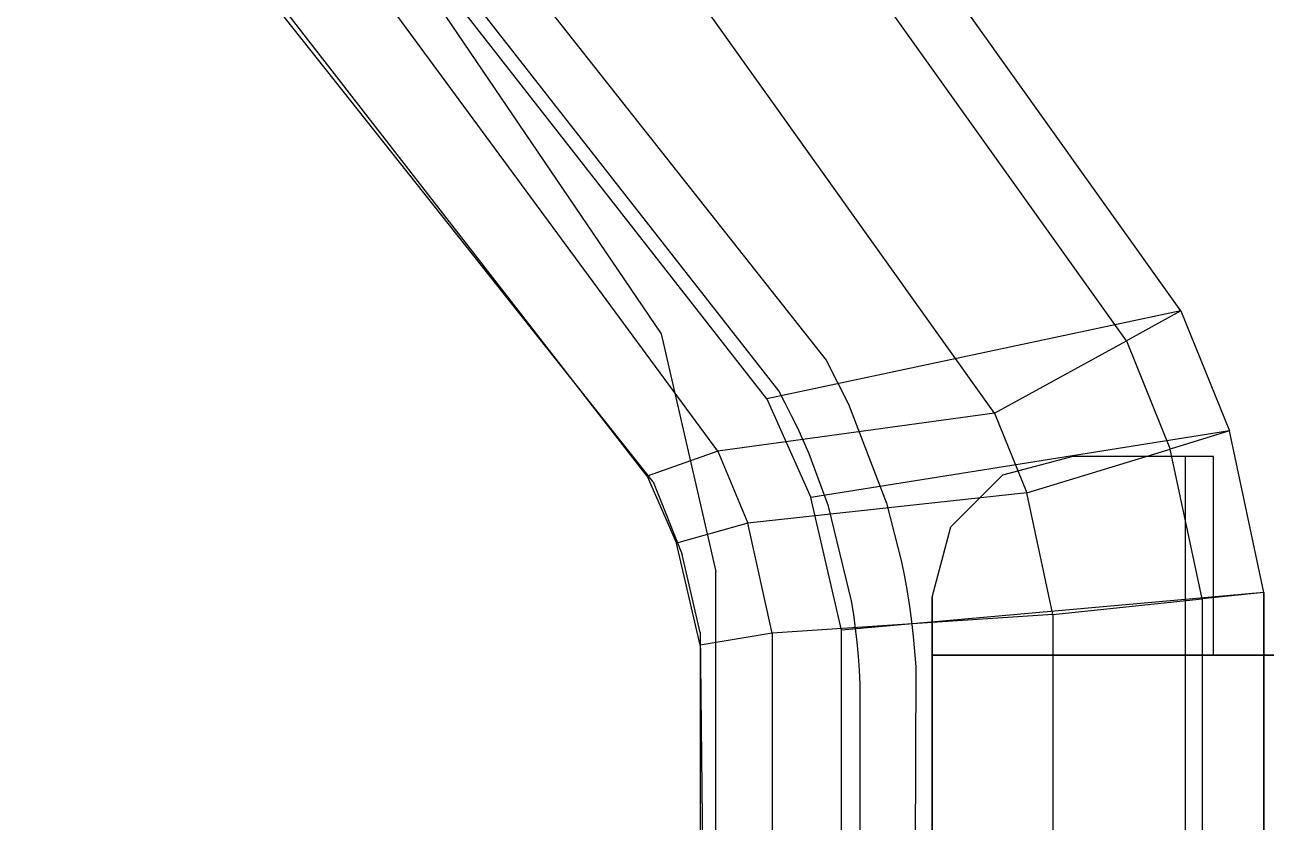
# Model space of a CAD drawing. Extents: x 11992 to 29481, y -6727 to 6811.
# Drawn here: x 19340.2 to 19428.4, y -3070.4 to -3013.7 of the extents above; entities that cross this region are included whole.
import ezdxf

# ---------------------------------------------------------------- set-up
doc = ezdxf.new("R2010")
doc.units = 0
doc.header["$MEASUREMENT"] = 0
doc.layers.get('0').update_dxf_attribs({"color": 8, "linetype": 'CONTINUOUS'})
doc.layers.add('zoylight 5回路', color=4, linetype='CONTINUOUS')

msp = doc.modelspace()

# ---------------------------------------------------------------- linework, layer by layer
for p, q in [((19422.378, -3034.062, -1059.436), (19349.272, -2931.593, -1059.436)), ((19422.378, -3034.062, -1074.436), (19349.272, -2931.593, -1074.436)), ((19422.378, -3034.062, -1497.436), (19349.272, -2931.593, -1497.436)), ((19422.378, -3034.062, -1512.436), (19349.272, -2931.593, -1512.436)), ((19422.378, -3034.062, -1935.436), (19349.272, -2931.593, -1935.435)), ((19422.378, -3034.062, -1950.436), (19349.272, -2931.593, -1950.436)), ((19422.378, -3034.062, -621.437), (19349.273, -2931.593, -621.437)), ((19422.378, -3034.062, -636.437), (19349.273, -2931.593, -636.437)), ((19418.5, -3036.191, -647.043), (19345.855, -2934.367, -647.043)), ((19418.5, -3036.191, -1085.043), (19345.855, -2934.367, -1085.043)), ((19418.5, -3036.191, -1523.042), (19345.855, -2934.367, -1523.042)), ((19418.5, -3036.191, -1961.042), (19345.855, -2934.367, -1961.042)), ((19409.138, -3041.331, -651.436), (19337.604, -2941.065, -651.436)), ((19409.138, -3041.331, -1089.436), (19337.604, -2941.065, -1089.436)), ((19409.138, -3041.331, -1527.436), (19337.604, -2941.065, -1527.436)), ((19409.138, -3041.331, -1965.436), (19337.604, -2941.065, -1965.436)), ((19326.65, -2948.3, -502.431), (19397.161, -3037.572, -502.43)), ((19326.65, -2948.3, -506.43), (19397.161, -3037.572, -506.43)), ((19326.65, -2948.3, -940.43), (19397.161, -3037.572, -940.43)), ((19326.65, -2948.3, -944.43), (19397.161, -3037.572, -944.43)), ((19326.65, -2948.3, -1378.43), (19397.161, -3037.572, -1378.43)), ((19326.65, -2948.3, -1382.43), (19397.161, -3037.572, -1382.43)), ((19389.476, -3044.038, -651.436), (19322.883, -2953.513, -651.436)), ((19389.476, -3044.038, -1089.436), (19322.883, -2953.513, -1089.436)), ((19389.476, -3044.038, -1527.436), (19322.883, -2953.513, -1527.436)), ((19389.476, -3044.038, -1965.436), (19322.883, -2953.513, -1965.436)), ((19393.798, -3039.764, -502.431), (19327.829, -2955.422, -502.431)), ((19393.798, -3039.764, -506.43), (19327.829, -2955.422, -506.43)), ((19393.798, -3039.764, -940.43), (19327.829, -2955.422, -940.43)), ((19393.798, -3039.764, -944.43), (19327.829, -2955.422, -944.43)), ((19393.798, -3039.764, -1378.43), (19327.829, -2955.422, -1378.43)), ((19393.798, -3039.764, -1382.43), (19327.829, -2955.422, -1382.43)), ((19392.956, -3040.312, -621.437), (19327.071, -2956.075, -621.437)), ((19392.957, -3040.312, -1059.436), (19327.071, -2956.075, -1059.436)), ((19392.956, -3040.312, -1059.436), (19327.071, -2956.075, -1059.436)), ((19392.956, -3040.312, -1497.436), (19327.071, -2956.075, -1497.436)), ((19392.956, -3040.312, -1497.436), (19327.071, -2956.075, -1497.436)), ((19392.956, -3040.312, -1935.436), (19327.071, -2956.075, -1935.435)), ((19392.956, -3040.312, -1935.436), (19327.071, -2956.075, -1935.435)), ((19392.957, -3040.312, -621.437), (19327.072, -2956.075, -621.437)), ((19331.298, -2955.84, -1527.856), (19385.436, -3035.694, -1527.856)), ((19331.298, -2955.84, -1934.855), (19385.436, -3035.694, -1934.855)), ((19384.884, -3046.215, -634.437), (19314.282, -2957.23, -634.437)), ((19384.884, -3046.215, -1072.436), (19314.282, -2957.23, -1072.436)), ((19384.884, -3046.215, -1510.436), (19314.282, -2957.23, -1510.436)), ((19384.884, -3046.215, -1948.436), (19314.282, -2957.23, -1948.436)), ((19384.448, -3045.82, -634.437), (19319.119, -2961.71, -634.437)), ((19384.448, -3045.82, -1072.436), (19319.119, -2961.71, -1072.436)), ((19384.448, -3045.82, -1510.436), (19319.119, -2961.71, -1510.436)), ((19384.448, -3045.82, -1948.436), (19319.119, -2961.71, -1948.436)), ((19422.378, -3034.062, -621.437), (19392.956, -3040.312, -621.437)), ((19422.378, -3034.062, -1059.436), (19392.956, -3040.312, -1059.436)), ((19422.378, -3034.062, -1497.436), (19392.956, -3040.312, -1497.436)), ((19422.378, -3034.062, -1935.436), (19392.956, -3040.312, -1935.436)), ((19422.378, -3034.062, -636.437), (19418.5, -3036.191, -647.043)), ((19422.378, -3034.062, -1074.436), (19418.5, -3036.191, -1085.043)), ((19422.378, -3034.062, -1512.436), (19418.5, -3036.191, -1523.042)), ((19422.378, -3034.062, -1950.436), (19418.5, -3036.191, -1961.042)), ((19422.378, -3034.062, -621.437), (19425.833, -3042.601, -621.437)), ((19422.378, -3034.062, -636.437), (19425.833, -3042.601, -636.437)), ((19422.378, -3034.062, -621.437), (19422.378, -3034.062, -636.437)), ((19422.378, -3034.062, -1059.436), (19425.833, -3042.601, -1059.436)), ((19422.378, -3034.062, -1074.436), (19425.833, -3042.601, -1074.436)), ((19422.378, -3034.062, -1059.436), (19422.378, -3034.062, -1074.436)), ((19422.378, -3034.062, -1497.436), (19425.833, -3042.601, -1497.436)), ((19422.378, -3034.062, -1512.436), (19425.833, -3042.601, -1512.436)), ((19422.378, -3034.062, -1497.436), (19422.378, -3034.062, -1512.436)), ((19422.378, -3034.062, -1935.436), (19425.833, -3042.601, -1935.436)), ((19422.378, -3034.062, -1950.436), (19425.833, -3042.601, -1950.436)), ((19422.378, -3034.062, -1935.436), (19422.378, -3034.062, -1950.436)), ((19385.436, -3035.694, -1934.855), (19385.436, -3035.694, -1527.856)), ((19385.436, -3035.694, -1934.855), (19389.319, -3052.584, -1934.855)), ((19385.436, -3035.694, -1527.856), (19389.319, -3052.585, -1527.856)), ((19409.138, -3041.331, -651.436), (19418.5, -3036.191, -647.043)), ((19409.138, -3041.331, -1089.436), (19418.5, -3036.191, -1085.043)), ((19409.138, -3041.331, -1527.436), (19418.5, -3036.191, -1523.042)), ((19409.138, -3041.331, -1965.436), (19418.5, -3036.191, -1961.042)), ((19418.5, -3036.191, -647.043), (19421.616, -3043.892, -647.043)), ((19418.5, -3036.191, -1085.043), (19421.616, -3043.892, -1085.043)), ((19418.5, -3036.191, -1523.042), (19421.616, -3043.892, -1523.043)), ((19418.5, -3036.191, -1961.042), (19421.616, -3043.892, -1961.042)), ((19397.161, -3037.572, -502.43), (19397.161, -3037.572, -506.43)), ((19397.161, -3037.572, -502.43), (19398.767, -3040.713, -502.431)), ((19397.161, -3037.572, -506.43), (19398.767, -3040.713, -506.43)), ((19397.161, -3037.572, -940.43), (19397.161, -3037.572, -944.43)), ((19397.161, -3037.572, -940.43), (19398.767, -3040.713, -940.43)), ((19397.161, -3037.572, -944.43), (19398.767, -3040.713, -944.43)), ((19397.161, -3037.572, -1378.43), (19397.161, -3037.572, -1382.43)), ((19397.161, -3037.572, -1378.43), (19398.767, -3040.713, -1378.43)), ((19397.161, -3037.572, -1382.43), (19398.767, -3040.713, -1382.43)), ((19393.798, -3039.764, -502.431), (19393.798, -3039.764, -506.43)), ((19394.266, -3040.638, -502.431), (19393.798, -3039.764, -502.431)), ((19394.266, -3040.638, -506.43), (19393.798, -3039.764, -506.43)), ((19393.798, -3039.764, -940.43), (19393.798, -3039.764, -944.43)), ((19394.266, -3040.638, -940.43), (19393.798, -3039.764, -940.43)), ((19394.266, -3040.638, -944.43), (19393.798, -3039.764, -944.43)), ((19393.798, -3039.764, -1378.43), (19393.798, -3039.764, -1382.43)), ((19394.266, -3040.638, -1378.43), (19393.798, -3039.764, -1378.43)), ((19394.266, -3040.638, -1382.43), (19393.798, -3039.764, -1382.43)), ((19392.956, -3040.312, -621.437), (19396.07, -3047.331, -621.437)), ((19392.956, -3040.312, -1059.436), (19396.07, -3047.331, -1059.436)), ((19392.956, -3040.312, -1497.436), (19396.071, -3047.331, -1497.436)), ((19392.956, -3040.312, -1497.436), (19396.07, -3047.331, -1497.436)), ((19392.956, -3040.312, -1935.436), (19396.071, -3047.331, -1935.436)), ((19392.956, -3040.312, -1935.436), (19396.07, -3047.331, -1935.436)), ((19392.957, -3040.312, -621.437), (19396.071, -3047.331, -621.437)), ((19392.957, -3040.312, -1059.436), (19396.071, -3047.331, -1059.436)), ((19394.716, -3041.522, -502.431), (19394.266, -3040.638, -502.431)), ((19394.716, -3041.522, -506.43), (19394.266, -3040.638, -506.43)), ((19394.716, -3041.522, -940.43), (19394.266, -3040.638, -940.43)), ((19394.716, -3041.522, -944.43), (19394.266, -3040.638, -944.43)), ((19394.716, -3041.522, -1378.43), (19394.266, -3040.638, -1378.43)), ((19394.716, -3041.522, -1382.43), (19394.266, -3040.638, -1382.43)), ((19398.767, -3040.713, -502.431), (19398.767, -3040.713, -506.43)), ((19398.767, -3040.713, -502.431), (19401.457, -3047.738, -502.431)), ((19398.767, -3040.713, -506.43), (19401.457, -3047.738, -506.43)), ((19398.767, -3040.713, -940.43), (19398.767, -3040.713, -944.43)), ((19398.767, -3040.713, -940.43), (19401.457, -3047.738, -940.43)), ((19398.767, -3040.713, -944.43), (19401.457, -3047.738, -944.43)), ((19398.767, -3040.713, -1378.43), (19398.767, -3040.713, -1382.43)), ((19398.767, -3040.713, -1378.43), (19401.457, -3047.738, -1378.43)), ((19398.767, -3040.713, -1382.43), (19401.457, -3047.738, -1382.43)), ((19409.138, -3041.331, -651.436), (19389.476, -3044.038, -651.436)), ((19409.138, -3041.331, -1089.436), (19389.476, -3044.038, -1089.436)), ((19409.138, -3041.331, -1527.436), (19389.476, -3044.038, -1527.436)), ((19409.138, -3041.331, -1965.436), (19389.476, -3044.038, -1965.436)), ((19395.147, -3042.414, -502.431), (19394.716, -3041.522, -502.431)), ((19395.147, -3042.414, -506.43), (19394.716, -3041.522, -506.43)), ((19395.147, -3042.414, -940.43), (19394.716, -3041.522, -940.43)), ((19395.147, -3042.414, -944.43), (19394.716, -3041.522, -944.43)), ((19395.147, -3042.414, -1378.43), (19394.716, -3041.522, -1378.43)), ((19395.147, -3042.414, -1382.43), (19394.716, -3041.522, -1382.43)), ((19409.138, -3041.331, -651.436), (19411.435, -3047.008, -651.437)), ((19409.138, -3041.331, -1089.436), (19411.435, -3047.008, -1089.436)), ((19409.138, -3041.331, -1527.436), (19411.435, -3047.008, -1527.436)), ((19409.138, -3041.331, -1965.436), (19411.435, -3047.008, -1965.436)), ((19395.952, -3044.226, -502.431), (19395.147, -3042.414, -502.431)), ((19395.952, -3044.226, -506.43), (19395.147, -3042.414, -506.43)), ((19395.952, -3044.226, -940.43), (19395.147, -3042.414, -940.43)), ((19395.952, -3044.226, -944.43), (19395.147, -3042.414, -944.43)), ((19395.952, -3044.226, -1378.43), (19395.147, -3042.414, -1378.43)), ((19395.952, -3044.226, -1382.43), (19395.147, -3042.414, -1382.43)), ((19425.833, -3042.601, -621.437), (19396.07, -3047.331, -621.437)), ((19425.833, -3042.601, -1059.436), (19396.07, -3047.331, -1059.436)), ((19425.833, -3042.601, -1497.436), (19396.07, -3047.331, -1497.436)), ((19425.833, -3042.601, -1935.436), (19396.07, -3047.331, -1935.436)), ((19425.833, -3042.601, -636.437), (19421.616, -3043.892, -647.043)), ((19425.833, -3042.601, -1074.436), (19421.616, -3043.892, -1085.043)), ((19425.833, -3042.601, -1512.436), (19421.616, -3043.892, -1523.043)), ((19425.833, -3042.601, -1950.436), (19421.616, -3043.892, -1961.042)), ((19428.273, -3054.077, -621.437), (19425.833, -3042.601, -621.437)), ((19428.273, -3054.077, -636.437), (19425.833, -3042.601, -636.437)), ((19425.833, -3042.601, -621.437), (19425.833, -3042.601, -636.437)), ((19428.273, -3054.077, -1059.436), (19425.833, -3042.601, -1059.436)), ((19428.273, -3054.077, -1074.436), (19425.833, -3042.601, -1074.436)), ((19425.833, -3042.601, -1059.436), (19425.833, -3042.601, -1074.436)), ((19428.273, -3054.077, -1497.436), (19425.833, -3042.601, -1497.436)), ((19428.273, -3054.077, -1512.436), (19425.833, -3042.601, -1512.436)), ((19425.833, -3042.601, -1497.436), (19425.833, -3042.601, -1512.436)), ((19428.273, -3054.077, -1935.436), (19425.833, -3042.601, -1935.436)), ((19428.273, -3054.077, -1950.436), (19425.833, -3042.601, -1950.436)), ((19425.833, -3042.601, -1935.436), (19425.833, -3042.601, -1950.436)), ((19389.476, -3044.038, -651.436), (19384.448, -3045.82, -634.437)), ((19389.476, -3044.038, -1089.436), (19384.448, -3045.82, -1072.436)), ((19389.476, -3044.038, -1527.436), (19384.448, -3045.82, -1510.436)), ((19389.476, -3044.038, -1965.436), (19384.448, -3045.82, -1948.436)), ((19389.476, -3044.038, -651.436), (19391.614, -3049.163, -651.437)), ((19389.476, -3044.038, -1089.436), (19391.614, -3049.163, -1089.436)), ((19389.476, -3044.038, -1527.436), (19391.614, -3049.163, -1527.436)), ((19389.476, -3044.038, -1965.436), (19391.614, -3049.163, -1965.436)), ((19397.331, -3047.944, -502.431), (19395.952, -3044.226, -502.431)), ((19397.331, -3047.944, -506.43), (19395.952, -3044.226, -506.43)), ((19395.952, -3044.226, -502.431), (19395.952, -3044.226, -506.43)), ((19397.331, -3047.944, -940.43), (19395.952, -3044.226, -940.43)), ((19397.331, -3047.944, -944.43), (19395.952, -3044.226, -944.43)), ((19395.952, -3044.226, -940.43), (19395.952, -3044.226, -944.43)), ((19397.331, -3047.944, -1378.43), (19395.952, -3044.226, -1378.43)), ((19397.331, -3047.944, -1382.43), (19395.952, -3044.226, -1382.43)), ((19395.952, -3044.226, -1378.43), (19395.952, -3044.226, -1382.43)), ((19414.696, -3044.412, -621.437), (19409.696, -3045.752, -621.437)), ((19414.696, -3044.412, -651.437), (19409.696, -3045.751, -651.437)), ((19414.696, -3044.412, -623.437), (19409.696, -3045.752, -623.437)), ((19414.696, -3044.412, -649.437), (19409.696, -3045.751, -649.437)), ((19414.696, -3044.412, -1059.437), (19409.696, -3045.752, -1059.437)), ((19414.696, -3044.412, -1089.437), (19409.696, -3045.751, -1089.437)), ((19414.696, -3044.412, -1061.437), (19409.696, -3045.752, -1061.437)), ((19414.696, -3044.412, -1087.437), (19409.696, -3045.751, -1087.437)), ((19414.695, -3044.412, -1497.437), (19409.696, -3045.752, -1497.437)), ((19414.695, -3044.412, -1527.437), (19409.696, -3045.751, -1527.437)), ((19414.695, -3044.412, -1499.437), (19409.696, -3045.752, -1499.437)), ((19414.695, -3044.412, -1525.437), (19409.696, -3045.751, -1525.437)), ((19414.695, -3044.412, -1935.436), (19409.696, -3045.752, -1935.436)), ((19414.695, -3044.412, -1965.436), (19409.696, -3045.751, -1965.436)), ((19414.695, -3044.412, -1937.436), (19409.696, -3045.752, -1937.436)), ((19414.695, -3044.412, -1963.436), (19409.696, -3045.751, -1963.436)), ((19411.435, -3047.008, -651.437), (19421.616, -3043.892, -647.043)), ((19411.435, -3047.008, -1089.436), (19421.616, -3043.892, -1085.043)), ((19411.435, -3047.008, -1527.436), (19421.616, -3043.892, -1523.043)), ((19411.435, -3047.008, -1965.436), (19421.616, -3043.892, -1961.042)), ((19414.695, -3044.412, -1499.437), (19414.695, -3044.412, -1497.437)), ((19414.695, -3044.412, -1525.437), (19414.695, -3044.412, -1527.437)), ((19422.696, -3044.412, -1499.437), (19414.695, -3044.412, -1499.437)), ((19422.696, -3044.412, -1525.437), (19414.695, -3044.412, -1525.437)), ((19424.696, -3044.412, -1497.437), (19414.695, -3044.412, -1497.437)), ((19424.696, -3044.412, -1527.437), (19414.695, -3044.412, -1527.437)), ((19414.695, -3044.412, -1937.436), (19414.695, -3044.412, -1935.436)), ((19414.695, -3044.412, -1963.436), (19414.695, -3044.412, -1965.436)), ((19422.696, -3044.412, -1937.436), (19414.695, -3044.412, -1937.436)), ((19422.696, -3044.412, -1963.436), (19414.695, -3044.412, -1963.436)), ((19424.696, -3044.412, -1935.436), (19414.695, -3044.412, -1935.436)), ((19424.696, -3044.412, -1965.436), (19414.695, -3044.412, -1965.436)), ((19414.696, -3044.412, -623.437), (19414.696, -3044.412, -621.437)), ((19414.696, -3044.412, -649.437), (19414.696, -3044.412, -651.437)), ((19422.696, -3044.412, -623.437), (19414.696, -3044.412, -623.437)), ((19422.696, -3044.412, -649.437), (19414.696, -3044.412, -649.437)), ((19424.696, -3044.412, -621.437), (19414.696, -3044.412, -621.437)), ((19424.696, -3044.412, -651.437), (19414.696, -3044.412, -651.437)), ((19414.696, -3044.412, -1061.437), (19414.696, -3044.412, -1059.437)), ((19414.696, -3044.412, -1087.437), (19414.696, -3044.412, -1089.437)), ((19422.696, -3044.412, -1061.437), (19414.696, -3044.412, -1061.437)), ((19422.696, -3044.412, -1087.437), (19414.696, -3044.412, -1087.437)), ((19424.696, -3044.412, -1059.437), (19414.696, -3044.412, -1059.437)), ((19424.696, -3044.412, -1089.437), (19414.696, -3044.412, -1089.437)), ((19423.88, -3054.539, -647.043), (19421.616, -3043.892, -647.043)), ((19423.879, -3054.539, -1085.043), (19421.616, -3043.892, -1085.043)), ((19423.879, -3054.539, -1523.043), (19421.616, -3043.892, -1523.043)), ((19423.879, -3054.539, -1961.042), (19421.616, -3043.892, -1961.042)), ((19422.696, -3044.412, -623.437), (19422.696, -3044.412, -649.437)), ((19422.696, -3094.412, -649.437), (19422.696, -3044.412, -649.437)), ((19422.696, -3094.412, -623.437), (19422.696, -3044.412, -623.437)), ((19422.696, -3044.412, -1061.437), (19422.696, -3044.412, -1087.437)), ((19422.696, -3094.412, -1087.437), (19422.696, -3044.412, -1087.437)), ((19422.696, -3094.412, -1061.437), (19422.696, -3044.412, -1061.437)), ((19422.696, -3044.412, -1499.437), (19422.696, -3044.412, -1525.437)), ((19422.696, -3094.412, -1525.437), (19422.696, -3044.412, -1525.437)), ((19422.696, -3094.412, -1499.437), (19422.696, -3044.412, -1499.437)), ((19422.696, -3044.412, -1937.436), (19422.696, -3044.412, -1963.436)), ((19422.696, -3094.412, -1963.436), (19422.696, -3044.412, -1963.436)), ((19422.696, -3094.412, -1937.436), (19422.696, -3044.412, -1937.436)), ((19424.696, -3044.412, -621.437), (19424.696, -3044.412, -651.437)), ((19424.696, -3058.537, -621.437), (19424.696, -3044.412, -621.437)), ((19424.696, -3058.537, -651.437), (19424.696, -3044.412, -651.437)), ((19424.696, -3044.412, -1059.437), (19424.696, -3044.412, -1089.437)), ((19424.696, -3058.537, -1059.437), (19424.696, -3044.412, -1059.437)), ((19424.696, -3058.537, -1089.437), (19424.696, -3044.412, -1089.437)), ((19424.696, -3044.412, -1497.437), (19424.696, -3044.412, -1527.437)), ((19424.696, -3058.537, -1497.436), (19424.696, -3044.412, -1497.437)), ((19424.696, -3058.537, -1527.436), (19424.696, -3044.412, -1527.437)), ((19424.696, -3044.412, -1935.436), (19424.696, -3044.412, -1965.436)), ((19424.696, -3058.537, -1935.436), (19424.696, -3044.412, -1935.436)), ((19424.696, -3058.537, -1965.436), (19424.696, -3044.412, -1965.436)), ((19384.448, -3045.82, -634.437), (19386.546, -3050.581, -634.437)), ((19384.448, -3045.82, -1072.436), (19386.546, -3050.581, -1072.436)), ((19384.448, -3045.82, -1510.436), (19386.546, -3050.581, -1510.436)), ((19384.448, -3045.82, -1948.436), (19386.546, -3050.581, -1948.436)), ((19384.884, -3046.215, -634.437), (19386.936, -3051.393, -634.437)), ((19384.884, -3046.215, -1072.436), (19386.936, -3051.393, -1072.436)), ((19384.884, -3046.215, -1510.436), (19386.936, -3051.393, -1510.436)), ((19384.884, -3046.215, -1948.436), (19386.936, -3051.393, -1948.436)), ((19406.035, -3049.412, -651.437), (19409.696, -3045.751, -651.437)), ((19409.696, -3045.751, -649.437), (19406.035, -3049.412, -649.437)), ((19406.035, -3049.412, -1089.437), (19409.696, -3045.751, -1089.437)), ((19409.696, -3045.751, -1087.437), (19406.035, -3049.412, -1087.437)), ((19406.035, -3049.412, -1527.437), (19409.696, -3045.751, -1527.437)), ((19409.696, -3045.751, -1525.437), (19406.035, -3049.412, -1525.437)), ((19406.035, -3049.412, -1965.436), (19409.696, -3045.751, -1965.436)), ((19409.696, -3045.751, -1963.436), (19406.035, -3049.412, -1963.436)), ((19409.696, -3045.752, -621.437), (19406.035, -3049.412, -621.437)), ((19406.035, -3049.412, -623.437), (19409.696, -3045.752, -623.437)), ((19409.696, -3045.752, -1059.437), (19406.035, -3049.412, -1059.437)), ((19406.035, -3049.412, -1061.437), (19409.696, -3045.752, -1061.437)), ((19409.696, -3045.752, -1497.437), (19406.035, -3049.412, -1497.437)), ((19406.035, -3049.412, -1499.437), (19409.696, -3045.752, -1499.437)), ((19409.696, -3045.752, -1935.436), (19406.035, -3049.412, -1935.436)), ((19406.035, -3049.412, -1937.436), (19409.696, -3045.752, -1937.436)), ((19409.696, -3045.751, -649.437), (19409.696, -3045.751, -651.437)), ((19409.696, -3045.751, -1087.437), (19409.696, -3045.751, -1089.437)), ((19409.696, -3045.751, -1525.437), (19409.696, -3045.751, -1527.437)), ((19409.696, -3045.751, -1963.436), (19409.696, -3045.751, -1965.436)), ((19409.696, -3045.752, -623.437), (19409.696, -3045.752, -621.437)), ((19409.696, -3045.752, -1061.437), (19409.696, -3045.752, -1059.437)), ((19409.696, -3045.752, -1499.437), (19409.696, -3045.752, -1497.437)), ((19409.696, -3045.752, -1937.436), (19409.696, -3045.752, -1935.436)), ((19411.435, -3047.008, -651.437), (19391.614, -3049.163, -651.437)), ((19411.435, -3047.008, -1089.436), (19391.614, -3049.163, -1089.436)), ((19411.435, -3047.008, -1527.436), (19391.614, -3049.163, -1527.436)), ((19411.435, -3047.008, -1965.436), (19391.614, -3049.163, -1965.436)), ((19413.273, -3055.654, -651.437), (19411.435, -3047.008, -651.437)), ((19413.273, -3055.654, -1089.436), (19411.435, -3047.008, -1089.436)), ((19413.273, -3055.654, -1527.436), (19411.435, -3047.008, -1527.436)), ((19413.273, -3055.654, -1965.436), (19411.435, -3047.008, -1965.436)), ((19398.269, -3056.765, -621.437), (19396.07, -3047.331, -621.437)), ((19398.269, -3056.765, -1059.436), (19396.07, -3047.331, -1059.436)), ((19398.269, -3056.765, -1497.436), (19396.07, -3047.331, -1497.436)), ((19398.269, -3056.765, -1935.436), (19396.07, -3047.331, -1935.436)), ((19398.269, -3056.765, -621.437), (19396.071, -3047.331, -621.437)), ((19398.269, -3056.765, -1059.436), (19396.071, -3047.331, -1059.436)), ((19398.269, -3056.765, -1497.436), (19396.071, -3047.331, -1497.436)), ((19398.269, -3056.765, -1935.436), (19396.071, -3047.331, -1935.436)), ((19398.976, -3054.68, -502.431), (19397.331, -3047.944, -502.431)), ((19397.331, -3047.944, -502.431), (19397.331, -3047.944, -506.43)), ((19398.976, -3054.68, -506.43), (19397.331, -3047.944, -506.43)), ((19398.976, -3054.68, -940.43), (19397.331, -3047.944, -940.43)), ((19397.331, -3047.944, -940.43), (19397.331, -3047.944, -944.43)), ((19398.976, -3054.68, -944.43), (19397.331, -3047.944, -944.43)), ((19398.976, -3054.68, -1378.43), (19397.331, -3047.944, -1378.43)), ((19397.331, -3047.944, -1378.43), (19397.331, -3047.944, -1382.43)), ((19398.976, -3054.68, -1382.43), (19397.331, -3047.944, -1382.43)), ((19401.457, -3047.738, -502.431), (19402.521, -3051.906, -502.431)), ((19401.457, -3047.738, -506.43), (19402.521, -3051.906, -506.43)), ((19401.457, -3047.738, -502.431), (19401.457, -3047.738, -506.43)), ((19401.457, -3047.738, -940.43), (19402.521, -3051.906, -940.43)), ((19401.457, -3047.738, -944.43), (19402.521, -3051.906, -944.43)), ((19401.457, -3047.738, -940.43), (19401.457, -3047.738, -944.43)), ((19401.457, -3047.738, -1378.43), (19402.521, -3051.906, -1378.43)), ((19401.457, -3047.738, -1382.43), (19402.521, -3051.906, -1382.43)), ((19401.457, -3047.738, -1378.43), (19401.457, -3047.738, -1382.43)), ((19391.614, -3049.163, -651.437), (19386.546, -3050.581, -634.437)), ((19391.614, -3049.163, -1089.436), (19386.546, -3050.581, -1072.436)), ((19391.614, -3049.163, -1527.436), (19386.546, -3050.581, -1510.436)), ((19391.614, -3049.163, -1965.436), (19386.546, -3050.581, -1948.436)), ((19393.325, -3056.968, -651.437), (19391.614, -3049.163, -651.437)), ((19393.325, -3056.968, -1089.436), (19391.614, -3049.163, -1089.436)), ((19393.325, -3056.968, -1527.436), (19391.614, -3049.163, -1527.436)), ((19393.325, -3056.968, -1965.436), (19391.614, -3049.163, -1965.436)), ((19404.696, -3054.412, -621.437), (19406.035, -3049.412, -621.437)), ((19404.696, -3054.412, -621.437), (19406.035, -3049.412, -621.437)), ((19404.696, -3054.412, -651.437), (19406.035, -3049.412, -651.437)), ((19404.696, -3054.412, -651.437), (19406.035, -3049.412, -651.437)), ((19404.696, -3054.412, -623.437), (19406.035, -3049.412, -623.437)), ((19404.696, -3054.412, -649.437), (19406.035, -3049.412, -649.437)), ((19404.696, -3054.412, -1059.437), (19406.035, -3049.412, -1059.437)), ((19404.696, -3054.412, -1059.437), (19406.035, -3049.412, -1059.437)), ((19404.696, -3054.412, -1089.437), (19406.035, -3049.412, -1089.437)), ((19404.696, -3054.412, -1089.437), (19406.035, -3049.412, -1089.437)), ((19404.696, -3054.412, -1061.437), (19406.035, -3049.412, -1061.437)), ((19404.696, -3054.412, -1087.437), (19406.035, -3049.412, -1087.437)), ((19404.696, -3054.412, -1497.437), (19406.035, -3049.412, -1497.437)), ((19404.696, -3054.412, -1497.437), (19406.035, -3049.412, -1497.437)), ((19404.696, -3054.412, -1527.436), (19406.035, -3049.412, -1527.437)), ((19404.696, -3054.412, -1527.436), (19406.035, -3049.412, -1527.437)), ((19404.696, -3054.412, -1499.437), (19406.035, -3049.412, -1499.437)), ((19404.696, -3054.412, -1525.436), (19406.035, -3049.412, -1525.437)), ((19404.696, -3054.412, -1935.436), (19406.035, -3049.412, -1935.436)), ((19404.696, -3054.412, -1935.436), (19406.035, -3049.412, -1935.436)), ((19404.696, -3054.412, -1965.436), (19406.035, -3049.412, -1965.436)), ((19404.696, -3054.412, -1965.436), (19406.035, -3049.412, -1965.436)), ((19404.696, -3054.412, -1937.436), (19406.035, -3049.412, -1937.436)), ((19404.696, -3054.412, -1963.436), (19406.035, -3049.412, -1963.436)), ((19406.035, -3049.412, -623.437), (19406.035, -3049.412, -621.437)), ((19406.035, -3049.412, -649.437), (19406.035, -3049.412, -651.437)), ((19406.035, -3049.412, -1061.437), (19406.035, -3049.412, -1059.437)), ((19406.035, -3049.412, -1087.437), (19406.035, -3049.412, -1089.437)), ((19406.035, -3049.412, -1499.437), (19406.035, -3049.412, -1497.437)), ((19406.035, -3049.412, -1525.437), (19406.035, -3049.412, -1527.437)), ((19406.035, -3049.412, -1937.436), (19406.035, -3049.412, -1935.436)), ((19406.035, -3049.412, -1963.436), (19406.035, -3049.412, -1965.436)), ((19388.225, -3057.834, -634.437), (19386.546, -3050.581, -634.437)), ((19388.224, -3057.834, -1072.436), (19386.546, -3050.581, -1072.436)), ((19388.224, -3057.834, -1510.436), (19386.546, -3050.581, -1510.436)), ((19388.224, -3057.834, -1948.436), (19386.546, -3050.581, -1948.436)), ((19388.206, -3056.919, -634.437), (19386.936, -3051.393, -634.437)), ((19388.206, -3056.919, -1072.436), (19386.936, -3051.393, -1072.436)), ((19388.206, -3056.919, -1510.436), (19386.936, -3051.393, -1510.436)), ((19388.206, -3056.919, -1948.436), (19386.936, -3051.393, -1948.436)), ((19402.521, -3051.906, -502.431), (19402.521, -3051.906, -506.43)), ((19402.521, -3051.906, -502.431), (19402.732, -3052.96, -502.431)), ((19402.521, -3051.906, -506.43), (19402.732, -3052.96, -506.43)), ((19402.521, -3051.906, -940.43), (19402.521, -3051.906, -944.43)), ((19402.521, -3051.906, -940.43), (19402.732, -3052.96, -940.43)), ((19402.521, -3051.906, -944.43), (19402.732, -3052.96, -944.43)), ((19402.521, -3051.906, -1378.43), (19402.521, -3051.906, -1382.43)), ((19402.521, -3051.906, -1378.43), (19402.732, -3052.96, -1378.43)), ((19402.521, -3051.906, -1382.43), (19402.732, -3052.96, -1382.43)), ((19389.319, -3086.256, -1934.855), (19389.319, -3052.584, -1934.855)), ((19389.319, -3052.584, -1934.855), (19389.319, -3052.585, -1527.856)), ((19389.319, -3086.256, -1527.856), (19389.319, -3052.585, -1527.856)), ((19402.732, -3052.96, -502.431), (19402.921, -3054.019, -502.431)), ((19402.732, -3052.96, -506.43), (19402.921, -3054.019, -506.43)), ((19402.732, -3052.96, -940.43), (19402.921, -3054.019, -940.43)), ((19402.732, -3052.96, -944.43), (19402.921, -3054.019, -944.43)), ((19402.732, -3052.96, -1378.43), (19402.921, -3054.019, -1378.43)), ((19402.732, -3052.96, -1382.43), (19402.921, -3054.019, -1382.43)), ((19428.273, -3054.077, -621.437), (19398.269, -3056.765, -621.437)), ((19428.273, -3054.077, -1059.436), (19398.269, -3056.765, -1059.436)), ((19428.273, -3054.077, -1497.436), (19398.269, -3056.765, -1497.436)), ((19428.273, -3054.077, -1935.436), (19398.269, -3056.765, -1935.436)), ((19402.921, -3054.019, -502.431), (19403.087, -3055.082, -502.431)), ((19402.921, -3054.019, -506.43), (19403.087, -3055.082, -506.43)), ((19402.921, -3054.019, -940.43), (19403.087, -3055.082, -940.43)), ((19402.921, -3054.019, -944.43), (19403.087, -3055.082, -944.43)), ((19402.921, -3054.019, -1378.43), (19403.087, -3055.082, -1378.43)), ((19402.921, -3054.019, -1382.43), (19403.087, -3055.082, -1382.43)), ((19428.273, -3054.077, -1074.436), (19423.879, -3054.539, -1085.043)), ((19428.273, -3054.077, -1512.436), (19423.879, -3054.539, -1523.043)), ((19428.273, -3054.077, -1950.436), (19423.879, -3054.539, -1961.042)), ((19428.273, -3054.077, -636.437), (19423.88, -3054.539, -647.043)), ((19428.273, -3084.844, -621.437), (19428.273, -3054.077, -621.437)), ((19428.273, -3054.077, -636.437), (19428.273, -3084.844, -636.437)), ((19428.273, -3054.077, -621.437), (19428.273, -3054.077, -636.437)), ((19428.273, -3084.844, -1059.436), (19428.273, -3054.077, -1059.436)), ((19428.273, -3054.077, -1074.436), (19428.273, -3084.844, -1074.436)), ((19428.273, -3054.077, -1059.436), (19428.273, -3054.077, -1074.436)), ((19428.273, -3084.844, -1497.436), (19428.273, -3054.077, -1497.436)), ((19428.273, -3054.077, -1512.436), (19428.273, -3084.844, -1512.436)), ((19428.273, -3054.077, -1497.436), (19428.273, -3054.077, -1512.436)), ((19428.273, -3084.844, -1935.436), (19428.273, -3054.077, -1935.436)), ((19428.273, -3054.077, -1950.436), (19428.273, -3084.844, -1950.436)), ((19428.273, -3054.077, -1935.436), (19428.273, -3054.077, -1950.436)), ((19398.976, -3054.68, -502.431), (19398.976, -3054.68, -506.43)), ((19399.129, -3055.66, -502.431), (19398.976, -3054.68, -502.431)), ((19399.129, -3055.66, -506.43), (19398.976, -3054.68, -506.43)), ((19398.976, -3054.68, -940.43), (19398.976, -3054.68, -944.43)), ((19399.129, -3055.66, -940.43), (19398.976, -3054.68, -940.43)), ((19399.129, -3055.66, -944.43), (19398.976, -3054.68, -944.43)), ((19398.976, -3054.68, -1378.43), (19398.976, -3054.68, -1382.43)), ((19399.129, -3055.66, -1378.43), (19398.976, -3054.68, -1378.43)), ((19399.129, -3055.66, -1382.43), (19398.976, -3054.68, -1382.43)), ((19403.087, -3055.082, -502.431), (19403.231, -3056.148, -502.431)), ((19403.087, -3055.082, -506.43), (19403.231, -3056.148, -506.43)), ((19403.087, -3055.082, -940.43), (19403.231, -3056.148, -940.43)), ((19403.087, -3055.082, -944.43), (19403.231, -3056.148, -944.43)), ((19403.087, -3055.082, -1378.43), (19403.231, -3056.148, -1378.43)), ((19403.087, -3055.082, -1382.43), (19403.231, -3056.148, -1382.43)), ((19404.696, -3054.412, -623.437), (19404.696, -3054.412, -621.437)), ((19404.696, -3054.412, -649.437), (19404.696, -3054.412, -651.437)), ((19404.696, -3084.412, -623.437), (19404.696, -3054.412, -623.437)), ((19404.696, -3054.412, -621.437), (19404.696, -3084.412, -621.437)), ((19404.696, -3084.412, -649.437), (19404.696, -3054.412, -649.437)), ((19404.696, -3054.412, -651.437), (19404.696, -3084.412, -651.437)), ((19404.696, -3058.537, -621.437), (19404.696, -3054.412, -621.437)), ((19404.696, -3058.537, -651.437), (19404.696, -3054.412, -651.437)), ((19404.696, -3054.412, -1061.437), (19404.696, -3054.412, -1059.437)), ((19404.696, -3054.412, -1087.437), (19404.696, -3054.412, -1089.437)), ((19404.696, -3084.412, -1061.437), (19404.696, -3054.412, -1061.437)), ((19404.696, -3054.412, -1059.437), (19404.696, -3084.412, -1059.437)), ((19404.696, -3084.412, -1087.437), (19404.696, -3054.412, -1087.437)), ((19404.696, -3054.412, -1089.437), (19404.696, -3084.412, -1089.437)), ((19404.696, -3058.537, -1059.437), (19404.696, -3054.412, -1059.437)), ((19404.696, -3058.537, -1089.437), (19404.696, -3054.412, -1089.437)), ((19404.696, -3054.412, -1499.437), (19404.696, -3054.412, -1497.437)), ((19404.696, -3054.412, -1525.436), (19404.696, -3054.412, -1527.436)), ((19404.696, -3084.412, -1499.437), (19404.696, -3054.412, -1499.437)), ((19404.696, -3054.412, -1497.437), (19404.696, -3084.412, -1497.437)), ((19404.696, -3084.412, -1525.437), (19404.696, -3054.412, -1525.436)), ((19404.696, -3054.412, -1527.436), (19404.696, -3084.412, -1527.437)), ((19404.696, -3058.537, -1497.436), (19404.696, -3054.412, -1497.437)), ((19404.696, -3058.537, -1527.436), (19404.696, -3054.412, -1527.436)), ((19404.696, -3054.412, -1937.436), (19404.696, -3054.412, -1935.436)), ((19404.696, -3054.412, -1963.436), (19404.696, -3054.412, -1965.436)), ((19404.696, -3084.412, -1937.436), (19404.696, -3054.412, -1937.436)), ((19404.696, -3054.412, -1935.436), (19404.696, -3084.412, -1935.436)), ((19404.696, -3084.412, -1963.436), (19404.696, -3054.412, -1963.436)), ((19404.696, -3054.412, -1965.436), (19404.696, -3084.412, -1965.436)), ((19404.696, -3058.537, -1935.436), (19404.696, -3054.412, -1935.436)), ((19404.696, -3058.537, -1965.436), (19404.696, -3054.412, -1965.436)), ((19413.273, -3055.654, -651.437), (19423.88, -3054.539, -647.043)), ((19413.273, -3055.654, -1089.436), (19423.879, -3054.539, -1085.043)), ((19413.273, -3055.654, -1527.436), (19423.879, -3054.539, -1523.043)), ((19413.273, -3055.654, -1965.436), (19423.879, -3054.539, -1961.042)), ((19423.879, -3054.539, -1085.043), (19423.879, -3084.447, -1085.043)), ((19423.879, -3054.539, -1523.043), (19423.879, -3084.447, -1523.043)), ((19423.879, -3054.539, -1961.042), (19423.879, -3084.447, -1961.042)), ((19423.88, -3054.539, -647.043), (19423.88, -3084.447, -647.043)), ((19413.273, -3055.654, -651.437), (19393.325, -3056.968, -651.437)), ((19413.273, -3055.654, -1089.436), (19393.325, -3056.968, -1089.436)), ((19413.273, -3055.654, -1527.436), (19393.325, -3056.968, -1527.436)), ((19413.273, -3055.654, -1965.436), (19393.325, -3056.968, -1965.436)), ((19399.262, -3056.642, -502.431), (19399.129, -3055.66, -502.431)), ((19399.262, -3056.642, -506.43), (19399.129, -3055.66, -506.43)), ((19399.262, -3056.642, -940.43), (19399.129, -3055.66, -940.43)), ((19399.262, -3056.642, -944.43), (19399.129, -3055.66, -944.43)), ((19399.262, -3056.642, -1378.43), (19399.129, -3055.66, -1378.43)), ((19399.262, -3056.642, -1382.43), (19399.129, -3055.66, -1382.43)), ((19413.273, -3055.654, -651.437), (19413.273, -3083.487, -651.437)), ((19413.273, -3055.654, -1089.436), (19413.273, -3083.487, -1089.436)), ((19413.273, -3055.654, -1527.436), (19413.273, -3083.487, -1527.436)), ((19413.273, -3055.654, -1965.436), (19413.273, -3083.487, -1965.436)), ((19388.206, -3056.919, -634.437), (19388.463, -3079.793, -634.437)), ((19388.206, -3056.919, -1072.436), (19388.463, -3079.793, -1072.436)), ((19388.206, -3056.919, -1510.436), (19388.463, -3079.793, -1510.436)), ((19388.206, -3056.919, -1948.436), (19388.463, -3079.793, -1948.436)), ((19398.269, -3082.058, -621.437), (19398.269, -3056.765, -621.437)), ((19398.269, -3082.058, -621.437), (19398.269, -3056.765, -621.437)), ((19398.269, -3082.058, -1059.436), (19398.269, -3056.765, -1059.436)), ((19398.269, -3082.058, -1059.436), (19398.269, -3056.765, -1059.436)), ((19398.269, -3082.058, -1497.436), (19398.269, -3056.765, -1497.436)), ((19398.269, -3082.058, -1497.436), (19398.269, -3056.765, -1497.436)), ((19398.269, -3082.058, -1935.436), (19398.269, -3056.765, -1935.436)), ((19398.269, -3082.058, -1935.436), (19398.269, -3056.765, -1935.436)), ((19399.374, -3057.627, -502.431), (19399.262, -3056.642, -502.431)), ((19399.374, -3057.627, -506.43), (19399.262, -3056.642, -506.43)), ((19399.374, -3057.627, -940.43), (19399.262, -3056.642, -940.43)), ((19399.374, -3057.627, -944.43), (19399.262, -3056.642, -944.43)), ((19399.374, -3057.627, -1378.43), (19399.262, -3056.642, -1378.43)), ((19399.374, -3057.627, -1382.43), (19399.262, -3056.642, -1382.43)), ((19403.231, -3056.148, -502.431), (19403.353, -3057.217, -502.431)), ((19403.231, -3056.148, -506.43), (19403.353, -3057.217, -506.43)), ((19403.231, -3056.148, -940.43), (19403.353, -3057.217, -940.43)), ((19403.231, -3056.148, -944.43), (19403.353, -3057.217, -944.43)), ((19403.231, -3056.148, -1378.43), (19403.353, -3057.217, -1378.43)), ((19403.231, -3056.148, -1382.43), (19403.353, -3057.217, -1382.43)), ((19393.325, -3056.968, -1089.436), (19388.224, -3057.834, -1072.436)), ((19393.325, -3056.968, -1527.436), (19388.224, -3057.834, -1510.436)), ((19393.325, -3056.968, -1965.436), (19388.224, -3057.834, -1948.436)), ((19393.325, -3056.968, -651.437), (19388.225, -3057.834, -634.437)), ((19393.325, -3056.968, -651.437), (19393.325, -3082.098, -651.437)), ((19393.325, -3056.968, -1089.436), (19393.325, -3082.098, -1089.436)), ((19393.325, -3056.968, -1527.436), (19393.325, -3082.098, -1527.436)), ((19393.325, -3056.968, -1965.436), (19393.325, -3082.098, -1965.436)), ((19399.465, -3058.614, -502.431), (19399.374, -3057.627, -502.431)), ((19399.465, -3058.614, -506.43), (19399.374, -3057.627, -506.43)), ((19399.465, -3058.614, -940.43), (19399.374, -3057.627, -940.43)), ((19399.465, -3058.614, -944.43), (19399.374, -3057.627, -944.43)), ((19399.465, -3058.614, -1378.43), (19399.374, -3057.627, -1378.43)), ((19399.465, -3058.614, -1382.43), (19399.374, -3057.627, -1382.43)), ((19403.353, -3057.217, -502.431), (19403.452, -3058.288, -502.431)), ((19403.353, -3057.217, -506.43), (19403.452, -3058.288, -506.43)), ((19403.353, -3057.217, -940.43), (19403.452, -3058.288, -940.43)), ((19403.353, -3057.217, -944.43), (19403.452, -3058.288, -944.43)), ((19403.353, -3057.217, -1378.43), (19403.452, -3058.288, -1378.43)), ((19403.353, -3057.217, -1382.43), (19403.452, -3058.288, -1382.43)), ((19388.224, -3057.834, -1072.436), (19388.224, -3081.183, -1072.436)), ((19388.224, -3057.834, -1510.436), (19388.224, -3081.183, -1510.436)), ((19388.224, -3057.834, -1948.436), (19388.224, -3081.183, -1948.436)), ((19388.225, -3057.834, -634.437), (19388.225, -3081.183, -634.437)), ((19399.536, -3059.603, -502.431), (19399.465, -3058.614, -502.431)), ((19399.536, -3059.603, -506.43), (19399.465, -3058.614, -506.43)), ((19399.536, -3059.603, -940.43), (19399.465, -3058.614, -940.43)), ((19399.536, -3059.603, -944.43), (19399.465, -3058.614, -944.43)), ((19399.536, -3059.603, -1378.43), (19399.465, -3058.614, -1378.43)), ((19399.536, -3059.603, -1382.43), (19399.465, -3058.614, -1382.43)), ((19403.452, -3058.288, -502.431), (19403.529, -3059.36, -502.431)), ((19403.452, -3058.288, -506.43), (19403.529, -3059.36, -506.43)), ((19403.452, -3058.288, -940.43), (19403.529, -3059.36, -940.43)), ((19403.452, -3058.288, -944.43), (19403.529, -3059.36, -944.43)), ((19403.452, -3058.288, -1378.43), (19403.529, -3059.36, -1378.43)), ((19403.452, -3058.288, -1382.43), (19403.529, -3059.36, -1382.43)), ((19404.696, -3080.287, -651.437), (19404.696, -3058.537, -651.437)), ((19404.696, -3058.537, -651.437), (19429.696, -3058.537, -696.437)), ((19424.696, -3058.537, -651.437), (19404.696, -3058.537, -651.437)), ((19404.696, -3080.287, -621.437), (19404.696, -3058.537, -621.437)), ((19429.696, -3058.537, -576.437), (19404.696, -3058.537, -621.437)), ((19424.696, -3058.537, -621.437), (19404.696, -3058.537, -621.437)), ((19404.696, -3080.287, -1089.437), (19404.696, -3058.537, -1089.437)), ((19404.696, -3058.537, -1089.437), (19429.696, -3058.537, -1134.437)), ((19424.696, -3058.537, -1089.437), (19404.696, -3058.537, -1089.437)), ((19404.696, -3080.287, -1059.437), (19404.696, -3058.537, -1059.437)), ((19429.696, -3058.537, -1014.437), (19404.696, -3058.537, -1059.437)), ((19424.696, -3058.537, -1059.437), (19404.696, -3058.537, -1059.437)), ((19404.696, -3080.287, -1527.437), (19404.696, -3058.537, -1527.436)), ((19404.696, -3058.537, -1527.436), (19429.696, -3058.537, -1572.436)), ((19424.696, -3058.537, -1527.436), (19404.696, -3058.537, -1527.436)), ((19404.696, -3080.287, -1497.437), (19404.696, -3058.537, -1497.436)), ((19429.696, -3058.537, -1452.437), (19404.696, -3058.537, -1497.436)), ((19424.696, -3058.537, -1497.436), (19404.696, -3058.537, -1497.436)), ((19404.696, -3080.287, -1965.436), (19404.696, -3058.537, -1965.436)), ((19404.696, -3058.537, -1965.436), (19429.696, -3058.537, -2010.436)), ((19424.696, -3058.537, -1965.436), (19404.696, -3058.537, -1965.436)), ((19404.696, -3080.287, -1935.436), (19404.696, -3058.537, -1935.436)), ((19429.696, -3058.537, -1890.436), (19404.696, -3058.537, -1935.436)), ((19424.696, -3058.537, -1935.436), (19404.696, -3058.537, -1935.436)), ((19424.696, -3058.537, -621.437), (19424.696, -3058.537, -651.437)), ((19424.696, -3058.537, -1059.437), (19424.696, -3058.537, -1089.437)), ((19424.696, -3058.537, -1497.436), (19424.696, -3058.537, -1527.436)), ((19424.696, -3058.537, -1935.436), (19424.696, -3058.537, -1965.436)), ((19403.529, -3059.36, -502.431), (19403.452, -3080.536, -502.431)), ((19403.529, -3059.36, -506.43), (19403.452, -3080.536, -506.43)), ((19403.529, -3059.36, -940.43), (19403.452, -3080.536, -940.43)), ((19403.529, -3059.36, -944.43), (19403.452, -3080.536, -944.43)), ((19403.529, -3059.36, -1378.43), (19403.452, -3080.536, -1378.43)), ((19403.529, -3059.36, -1382.43), (19403.452, -3080.536, -1382.43)), ((19403.529, -3059.36, -502.431), (19403.529, -3059.36, -506.43)), ((19403.529, -3059.36, -940.43), (19403.529, -3059.36, -944.43)), ((19403.529, -3059.36, -1378.43), (19403.529, -3059.36, -1382.43)), ((19399.586, -3060.594, -502.431), (19399.536, -3059.603, -502.431)), ((19399.586, -3060.594, -506.43), (19399.536, -3059.603, -506.43)), ((19399.586, -3060.594, -940.43), (19399.536, -3059.603, -940.43)), ((19399.586, -3060.594, -944.43), (19399.536, -3059.603, -944.43)), ((19399.586, -3060.594, -1378.43), (19399.536, -3059.603, -1378.43)), ((19399.586, -3060.594, -1382.43), (19399.536, -3059.603, -1382.43)), ((19399.586, -3060.594, -502.431), (19399.586, -3060.594, -506.43)), ((19399.586, -3078.23, -502.431), (19399.586, -3060.594, -502.431)), ((19399.586, -3078.23, -506.43), (19399.586, -3060.594, -506.43)), ((19399.586, -3060.594, -940.43), (19399.586, -3060.594, -944.43)), ((19399.586, -3078.23, -940.43), (19399.586, -3060.594, -940.43)), ((19399.586, -3078.23, -944.43), (19399.586, -3060.594, -944.43)), ((19399.586, -3060.594, -1378.43), (19399.586, -3060.594, -1382.43)), ((19399.586, -3078.23, -1378.43), (19399.586, -3060.594, -1378.43)), ((19399.586, -3078.23, -1382.43), (19399.586, -3060.594, -1382.43))]:
    msp.add_line(p, q)
at = {"layer": 'zoylight 5回路', "linetype": 'Continuous'}
for centre, radius, start, end in [((29681.428, -4718.889), 10601.098, 162.1377374, 185.4082193), ((29354.037, -4953.979), 10058.932, 166.1525314, 184.372772)]:
    msp.add_arc(centre, radius, start, end, dxfattribs=at)

doc.saveas('drawing.dxf')
